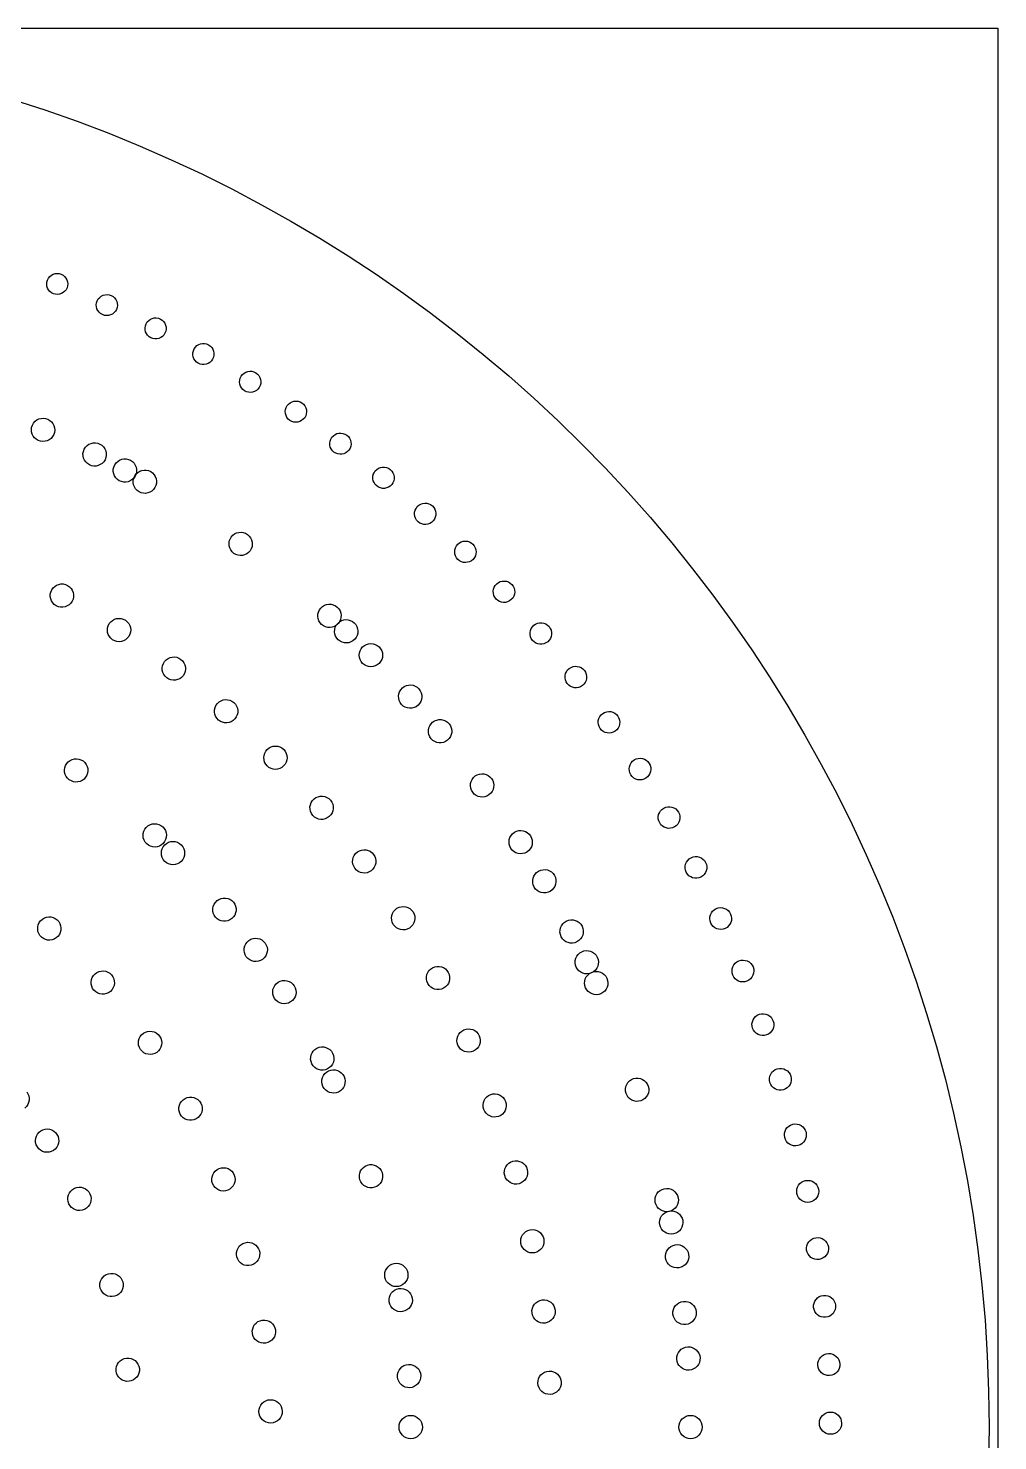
# Model space of a CAD drawing. Header units: millimetres. Extents: x 0 to 600, y 0 to 600.
# Drawn here: x 391.9 to 599.7, y 296.9 to 599.7 of the extents above; entities that cross this region are included whole.
import ezdxf

# ---------------------------------------------------------------- set-up
doc = ezdxf.new("R2010")
doc.units = ezdxf.units.MM
doc.layers.get('0').update_dxf_attribs({"linetype": 'CONTINUOUS'})

msp = doc.modelspace()

# ---------------------------------------------------------------- linework, layer by layer
at = {"color": 254}
for p, q in [((0, 599.719), (599.719, 599.719)), ((599.719, 599.719), (599.719, 0))]:
    msp.add_line(p, q, dxfattribs=at)
at = {"color": 5}
for p, q in [((395.993, 545.747), (395.993, 545.747)), ((406.654, 541.309), (406.654, 541.309)), ((417.146, 536.388), (417.146, 536.388)), ((427.443, 530.998), (427.443, 530.998)), ((437.529, 525.138), (437.529, 525.138)), ((447.375, 518.816), (447.375, 518.816)), ((392.755, 514.646), (392.755, 514.646)), ((456.96, 512.043), (456.96, 512.043)), ((403.867, 509.492), (403.867, 509.492)), ((410.4, 506.12), (410.4, 506.12)), ((414.697, 503.76), (414.697, 503.76)), ((466.266, 504.825), (466.266, 504.825)), ((475.273, 497.173), (475.273, 497.173)), ((435.381, 490.64), (435.381, 490.64)), ((435.381, 490.64), (435.381, 490.64)), ((435.381, 490.64), (435.381, 490.64)), ((483.955, 489.098), (483.955, 489.098)), ((396.893, 479.323), (396.893, 479.323)), ((492.291, 480.617), (492.291, 480.617)), ((454.579, 475.432), (454.579, 475.432)), ((409.233, 472.084), (409.233, 472.084)), ((458.223, 472.151), (458.223, 472.151)), ((500.264, 471.734), (500.264, 471.734)), ((463.557, 467.092), (463.557, 467.092)), ((421.09, 463.952), (421.09, 463.952)), ((507.848, 462.47), (507.848, 462.47)), ((472.084, 458.297), (472.084, 458.297)), ((432.403, 454.956), (432.403, 454.956)), ((515.031, 452.84), (515.031, 452.84)), ((478.568, 450.945), (478.568, 450.945)), ((443.107, 445.128), (443.107, 445.128)), ((400.114, 442.101), (400.114, 442.101)), ((400.114, 442.101), (400.114, 442.101)), ((521.79, 442.86), (521.79, 442.86)), ((487.701, 439.427), (487.701, 439.427)), ((487.701, 439.427), (487.701, 439.427)), ((453.132, 434.509), (453.132, 434.509)), ((528.108, 432.544), (528.108, 432.544)), ((417.149, 428.413), (417.149, 428.413)), ((496.094, 427.355), (496.094, 427.355)), ((421.128, 424.667), (421.128, 424.667)), ((462.421, 423.136), (462.421, 423.136)), ((533.964, 421.915), (533.964, 421.915)), ((501.262, 419.026), (501.262, 419.026)), ((432.336, 412.701), (432.336, 412.701)), ((470.909, 411.06), (470.909, 411.06)), ((539.341, 410.993), (539.341, 410.993)), ((394.525, 408.4), (394.525, 408.4)), ((507.22, 408.323), (507.22, 408.323)), ((439.159, 404.16), (439.159, 404.16)), ((510.526, 401.754), (510.526, 401.754)), ((544.227, 399.792), (544.227, 399.792)), ((406.181, 397.013), (406.181, 397.013)), ((478.54, 398.332), (478.54, 398.332)), ((512.614, 397.323), (512.614, 397.323)), ((445.435, 395.206), (445.435, 395.206)), ((548.605, 388.341), (548.605, 388.341)), ((485.256, 385.011), (485.256, 385.011)), ((416.553, 384.27), (416.553, 384.27)), ((453.76, 381.085), (453.76, 381.085)), ((456.237, 376.209), (456.237, 376.209)), ((552.457, 376.657), (552.457, 376.657)), ((521.635, 374.548), (521.635, 374.548)), ((521.635, 374.548), (521.635, 374.548)), ((521.635, 374.548), (521.635, 374.548)), ((425.475, 370.311), (425.475, 370.311)), ((491.01, 371.161), (491.01, 371.161)), ((394.571, 363.361), (394.571, 363.361)), ((555.77, 364.765), (555.77, 364.765)), ((432.791, 355.286), (432.791, 355.286)), ((464.573, 356.009), (464.573, 356.009)), ((464.573, 356.009), (464.573, 356.009)), ((495.755, 356.845), (495.755, 356.845)), ((558.532, 352.694), (558.532, 352.694)), ((401.757, 351.039), (401.757, 351.039)), ((528.228, 350.957), (528.228, 350.957)), ((529.248, 346.163), (529.248, 346.163)), ((438.355, 339.379), (438.355, 339.379)), ((499.449, 342.138), (499.449, 342.138)), ((560.733, 340.458), (560.733, 340.458)), ((530.588, 338.935), (530.588, 338.935)), ((470.309, 334.92), (470.309, 334.92)), ((409.053, 332.719), (409.053, 332.719)), ((471.329, 329.551), (471.329, 329.551)), ((502.049, 327.117), (502.049, 327.117)), ((562.36, 328.09), (562.36, 328.09)), ((532.317, 326.806), (532.317, 326.806)), ((442.048, 322.785), (442.048, 322.785)), ((533.241, 317.048), (533.241, 317.048)), ((563.4, 315.62), (563.4, 315.62)), ((412.926, 314.632), (412.926, 314.632)), ((473.361, 313.28), (473.361, 313.28)), ((503.523, 311.86), (503.523, 311.86)), ((443.763, 305.725), (443.763, 305.725)), ((563.852, 303.068), (563.852, 303.068)), ((473.862, 302.362), (473.862, 302.362)), ((533.862, 302.362), (533.862, 302.362)), ((533.862, 302.362), (533.862, 302.362)), ((597.863, 299.863), (597.863, 299.863))]:
    msp.add_line(p, q, dxfattribs=at)
for points in [[(299.863, 597.863), (464.443, 597.863), (597.863, 464.443), (597.863, 299.863)], [(397.245, 542.819), (396.088, 543.281), (395.527, 544.594), (395.993, 545.747)], [(395.993, 545.747), (396.455, 546.901), (397.764, 547.462), (398.921, 547)], [(398.921, 547), (400.075, 546.537), (400.636, 545.225), (400.173, 544.072)], [(400.173, 544.072), (399.711, 542.918), (398.399, 542.357), (397.245, 542.819)], [(406.654, 541.309), (407.169, 542.445), (408.506, 542.946), (409.642, 542.435)], [(409.642, 542.435), (410.778, 541.92), (411.282, 540.583), (410.767, 539.447)], [(407.779, 538.321), (406.643, 538.833), (406.139, 540.173), (406.654, 541.309)], [(410.767, 539.447), (410.252, 538.311), (408.915, 537.806), (407.779, 538.321)], [(418.14, 533.347), (417.026, 533.912), (416.581, 535.273), (417.146, 536.388)], [(417.146, 536.388), (417.71, 537.503), (419.072, 537.951), (420.187, 537.386)], [(420.187, 537.386), (421.301, 536.822), (421.746, 535.46), (421.181, 534.345)], [(421.181, 534.345), (420.617, 533.231), (419.255, 532.783), (418.14, 533.347)], [(428.307, 527.907), (427.217, 528.521), (426.829, 529.904), (427.443, 530.998)], [(427.443, 530.998), (428.057, 532.088), (429.44, 532.476), (430.534, 531.858)], [(430.534, 531.858), (431.624, 531.245), (432.012, 529.862), (431.394, 528.772)], [(431.394, 528.772), (430.78, 527.681), (429.398, 527.293), (428.307, 527.907)], [(438.256, 522.005), (437.19, 522.668), (436.862, 524.073), (437.529, 525.138)], [(437.529, 525.138), (438.192, 526.203), (439.593, 526.528), (440.658, 525.865)], [(440.658, 525.865), (441.724, 525.201), (442.048, 523.797), (441.385, 522.732)], [(441.385, 522.732), (440.722, 521.667), (439.321, 521.342), (438.256, 522.005)], [(447.964, 515.648), (446.927, 516.361), (446.663, 517.779), (447.375, 518.816)], [(447.375, 518.816), (448.084, 519.853), (449.502, 520.118), (450.54, 519.405)], [(450.54, 519.405), (451.577, 518.693), (451.841, 517.275), (451.129, 516.237)], [(392.755, 514.646), (393.315, 515.909), (394.794, 516.477), (396.053, 515.916)], [(396.053, 515.916), (397.316, 515.352), (397.884, 513.874), (397.323, 512.614)], [(451.129, 516.237), (450.416, 515.2), (449.001, 514.939), (447.964, 515.648)], [(394.021, 511.348), (392.758, 511.909), (392.194, 513.387), (392.755, 514.646)], [(397.323, 512.614), (396.759, 511.351), (395.28, 510.787), (394.021, 511.348)], [(457.408, 508.847), (456.403, 509.605), (456.202, 511.034), (456.96, 512.043)], [(456.96, 512.043), (457.719, 513.048), (459.151, 513.249), (460.156, 512.491)], [(460.156, 512.491), (461.165, 511.732), (461.366, 510.3), (460.608, 509.295)], [(404.961, 506.13), (403.729, 506.755), (403.239, 508.261), (403.867, 509.492)], [(403.867, 509.492), (404.495, 510.723), (406.001, 511.21), (407.229, 510.586)], [(407.229, 510.586), (408.46, 509.958), (408.951, 508.452), (408.323, 507.22)], [(460.608, 509.295), (459.846, 508.289), (458.417, 508.088), (457.408, 508.847)], [(408.323, 507.22), (407.695, 505.993), (406.192, 505.502), (404.961, 506.13)], [(411.388, 502.726), (410.178, 503.393), (409.737, 504.91), (410.4, 506.12)], [(410.4, 506.12), (411.067, 507.33), (412.588, 507.774), (413.794, 507.107)], [(413.794, 507.107), (415.004, 506.441), (415.449, 504.924), (414.782, 503.714)], [(466.266, 504.825), (467.074, 505.799), (468.514, 505.936), (469.487, 505.132)], [(414.782, 503.714), (414.119, 502.504), (412.598, 502.059), (411.388, 502.726)], [(415.611, 500.345), (414.415, 501.036), (414.006, 502.564), (414.697, 503.76)], [(414.697, 503.76), (415.385, 504.956), (416.916, 505.365), (418.112, 504.677)], [(418.112, 504.677), (419.308, 503.985), (419.717, 502.458), (419.026, 501.262)], [(466.573, 501.604), (465.6, 502.408), (465.462, 503.851), (466.266, 504.825)], [(469.487, 505.132), (470.461, 504.328), (470.598, 502.885), (469.794, 501.911)], [(419.026, 501.262), (418.334, 500.066), (416.807, 499.657), (415.611, 500.345)], [(469.794, 501.911), (468.99, 500.937), (467.547, 500.8), (466.573, 501.604)], [(475.435, 493.935), (474.497, 494.785), (474.423, 496.235), (475.273, 497.173)], [(475.273, 497.173), (476.123, 498.112), (477.569, 498.186), (478.511, 497.336)], [(478.511, 497.336), (479.45, 496.485), (479.52, 495.035), (478.67, 494.097)], [(478.67, 494.097), (477.823, 493.159), (476.373, 493.088), (475.435, 493.935)], [(435.935, 487.147), (434.816, 487.959), (434.569, 489.525), (435.381, 490.64)], [(435.935, 487.147), (434.816, 487.959), (434.569, 489.525), (435.381, 490.64)], [(435.935, 487.147), (434.816, 487.959), (434.569, 489.525), (435.381, 490.64)], [(435.381, 490.64), (436.192, 491.758), (437.755, 492.005), (438.873, 491.194)], [(435.381, 490.64), (436.192, 491.758), (437.755, 492.005), (438.873, 491.194)], [(435.381, 490.64), (436.192, 491.758), (437.755, 492.005), (438.873, 491.194)], [(438.873, 491.194), (439.988, 490.382), (440.238, 488.819), (439.427, 487.701)], [(438.873, 491.194), (439.988, 490.382), (440.238, 488.819), (439.427, 487.701)], [(438.873, 491.194), (439.988, 490.382), (440.238, 488.819), (439.427, 487.701)], [(439.427, 487.701), (438.612, 486.583), (437.049, 486.336), (435.935, 487.147)], [(439.427, 487.701), (438.612, 486.583), (437.049, 486.336), (435.935, 487.147)], [(439.427, 487.701), (438.612, 486.583), (437.049, 486.336), (435.935, 487.147)], [(483.969, 485.853), (483.069, 486.745), (483.062, 488.199), (483.955, 489.098)], [(483.955, 489.098), (484.847, 490.001), (486.301, 490.008), (487.2, 489.116)], [(487.2, 489.116), (488.103, 488.223), (488.11, 486.77), (487.218, 485.867)], [(487.218, 485.867), (486.325, 484.967), (484.872, 484.96), (483.969, 485.853)], [(492.291, 480.617), (493.226, 481.478), (494.679, 481.418), (495.543, 480.487)], [(397.863, 475.922), (396.656, 476.596), (396.222, 478.116), (396.893, 479.323)], [(396.893, 479.323), (397.566, 480.529), (399.087, 480.963), (400.293, 480.293)], [(400.293, 480.293), (401.5, 479.619), (401.934, 478.099), (401.264, 476.892)], [(492.16, 477.365), (491.3, 478.296), (491.356, 479.753), (492.291, 480.617)], [(495.543, 480.487), (496.404, 479.552), (496.348, 478.095), (495.413, 477.234)], [(401.264, 476.892), (400.59, 475.686), (399.069, 475.252), (397.863, 475.922)], [(454.766, 471.9), (453.739, 472.825), (453.655, 474.405), (454.579, 475.432)], [(454.579, 475.432), (455.503, 476.455), (457.084, 476.539), (458.11, 475.615)], [(458.11, 475.615), (459.137, 474.691), (459.218, 473.11), (458.297, 472.084)], [(495.413, 477.234), (494.478, 476.37), (493.021, 476.43), (492.16, 477.365)], [(409.233, 472.084), (409.984, 473.241), (411.536, 473.565), (412.69, 472.81)], [(412.69, 472.81), (413.847, 472.055), (414.175, 470.507), (413.42, 469.35)], [(458.223, 472.151), (459.168, 473.156), (460.749, 473.209), (461.758, 472.264)], [(500.264, 471.734), (501.237, 472.556), (502.691, 472.433), (503.513, 471.456)], [(409.96, 468.623), (408.802, 469.378), (408.478, 470.927), (409.233, 472.084)], [(413.42, 469.35), (412.665, 468.196), (411.117, 467.868), (409.96, 468.623)], [(458.297, 472.084), (457.373, 471.057), (455.792, 470.976), (454.766, 471.9)], [(458.332, 468.616), (457.327, 469.561), (457.278, 471.145), (458.223, 472.151)], [(461.758, 472.264), (462.763, 471.318), (462.813, 469.734), (461.867, 468.729)], [(499.985, 468.485), (499.163, 469.459), (499.29, 470.916), (500.264, 471.734)], [(503.513, 471.456), (504.331, 470.482), (504.208, 469.029), (503.234, 468.207)], [(461.867, 468.729), (460.922, 467.723), (459.341, 467.67), (458.332, 468.616)], [(463.557, 463.557), (462.58, 464.534), (462.58, 466.115), (463.557, 467.092)], [(463.557, 467.092), (464.534, 468.069), (466.115, 468.069), (467.092, 467.092)], [(467.092, 467.092), (468.069, 466.115), (468.069, 464.534), (467.092, 463.557)], [(503.234, 468.207), (502.26, 467.388), (500.807, 467.512), (499.985, 468.485)], [(421.573, 460.449), (420.472, 461.282), (420.257, 462.852), (421.09, 463.952)], [(421.09, 463.952), (421.926, 465.053), (423.492, 465.268), (424.593, 464.435)], [(424.593, 464.435), (425.693, 463.599), (425.909, 462.033), (425.076, 460.932)], [(467.092, 463.557), (466.115, 462.58), (464.534, 462.58), (463.557, 463.557)], [(425.076, 460.932), (424.24, 459.832), (422.674, 459.617), (421.573, 460.449)], [(507.425, 459.232), (506.645, 460.244), (506.836, 461.694), (507.848, 462.47)], [(507.848, 462.47), (508.861, 463.25), (510.311, 463.06), (511.09, 462.047)], [(511.09, 462.047), (511.866, 461.035), (511.676, 459.585), (510.663, 458.805)], [(471.9, 454.766), (470.976, 455.792), (471.057, 457.373), (472.084, 458.297)], [(472.084, 458.297), (473.11, 459.218), (474.691, 459.137), (475.615, 458.11)], [(475.615, 458.11), (476.539, 457.084), (476.455, 455.503), (475.432, 454.579)], [(510.663, 458.805), (509.651, 458.029), (508.201, 458.22), (507.425, 459.232)], [(432.636, 451.429), (431.599, 452.339), (431.493, 453.919), (432.403, 454.956)], [(432.403, 454.956), (433.313, 455.993), (434.894, 456.099), (435.931, 455.189)], [(435.931, 455.189), (436.972, 454.279), (437.074, 452.699), (436.164, 451.661)], [(475.432, 454.579), (474.405, 453.655), (472.825, 453.739), (471.9, 454.766)], [(436.164, 451.661), (435.257, 450.624), (433.677, 450.518), (432.636, 451.429)], [(478.568, 450.945), (479.633, 451.824), (481.207, 451.675), (482.088, 450.61)], [(514.459, 449.619), (513.726, 450.667), (513.983, 452.109), (515.031, 452.84)], [(515.031, 452.84), (516.082, 453.573), (517.525, 453.316), (518.255, 452.268)], [(518.255, 452.268), (518.989, 451.22), (518.732, 449.774), (517.68, 449.044)], [(478.236, 447.425), (477.354, 448.49), (477.502, 450.063), (478.568, 450.945)], [(482.088, 450.61), (482.967, 449.548), (482.819, 447.971), (481.753, 447.093)], [(517.68, 449.044), (516.632, 448.314), (515.19, 448.568), (514.459, 449.619)], [(443.089, 441.593), (442.115, 442.577), (442.126, 444.158), (443.107, 445.128)], [(443.107, 445.128), (444.087, 446.102), (445.671, 446.091), (446.641, 445.11)], [(446.641, 445.11), (447.615, 444.13), (447.604, 442.546), (446.624, 441.575)], [(481.753, 447.093), (480.691, 446.211), (479.115, 446.359), (478.236, 447.425)], [(400.667, 438.609), (399.549, 439.42), (399.302, 440.983), (400.114, 442.101)], [(400.667, 438.609), (399.549, 439.42), (399.302, 440.983), (400.114, 442.101)], [(400.114, 442.101), (400.925, 443.216), (402.488, 443.463), (403.606, 442.651)], [(400.114, 442.101), (400.925, 443.216), (402.488, 443.463), (403.606, 442.651)], [(403.606, 442.651), (404.721, 441.84), (404.971, 440.277), (404.16, 439.159)], [(403.606, 442.651), (404.721, 441.84), (404.971, 440.277), (404.16, 439.159)], [(521.07, 439.66), (520.382, 440.743), (520.707, 442.175), (521.79, 442.86)], [(521.79, 442.86), (522.873, 443.544), (524.305, 443.223), (524.99, 442.14)], [(524.99, 442.14), (525.674, 441.057), (525.353, 439.621), (524.27, 438.937)], [(404.16, 439.159), (403.348, 438.044), (401.782, 437.797), (400.667, 438.609)], [(404.16, 439.159), (403.348, 438.044), (401.782, 437.797), (400.667, 438.609)], [(446.624, 441.575), (445.643, 440.605), (444.059, 440.612), (443.089, 441.593)], [(487.147, 435.935), (486.336, 437.049), (486.586, 438.612), (487.701, 439.427)], [(487.147, 435.935), (486.336, 437.049), (486.586, 438.612), (487.701, 439.427)], [(487.701, 439.427), (488.819, 440.238), (490.382, 439.988), (491.194, 438.873)], [(487.701, 439.427), (488.819, 440.238), (490.382, 439.988), (491.194, 438.873)], [(524.27, 438.937), (523.187, 438.252), (521.755, 438.577), (521.07, 439.66)], [(491.194, 438.873), (492.005, 437.755), (491.758, 436.192), (490.64, 435.381)], [(491.194, 438.873), (492.005, 437.755), (491.758, 436.192), (490.64, 435.381)], [(452.861, 430.985), (451.961, 432.033), (452.085, 433.61), (453.132, 434.509)], [(453.132, 434.509), (454.18, 435.409), (455.761, 435.285), (456.657, 434.238)], [(456.657, 434.238), (457.556, 433.19), (457.436, 431.609), (456.385, 430.713)], [(490.64, 435.381), (489.525, 434.569), (487.959, 434.816), (487.147, 435.935)], [(490.64, 435.381), (489.525, 434.569), (487.959, 434.816), (487.147, 435.935)], [(528.108, 432.544), (529.223, 433.183), (530.641, 432.791), (531.276, 431.677)], [(456.385, 430.713), (455.337, 429.814), (453.76, 429.934), (452.861, 430.985)], [(527.237, 429.376), (526.602, 430.491), (526.99, 431.909), (528.108, 432.544)], [(531.276, 431.677), (531.911, 430.562), (531.523, 429.14), (530.408, 428.505)], [(417.262, 424.879), (416.253, 425.824), (416.204, 427.408), (417.149, 428.413)], [(417.149, 428.413), (418.095, 429.419), (419.679, 429.468), (420.684, 428.523)], [(420.684, 428.523), (421.689, 427.577), (421.739, 425.997), (420.793, 424.991)], [(495.325, 423.905), (494.584, 425.069), (494.93, 426.614), (496.094, 427.355)], [(496.094, 427.355), (497.261, 428.096), (498.807, 427.75), (499.544, 426.582)], [(530.408, 428.505), (529.294, 427.87), (527.872, 428.258), (527.237, 429.376)], [(420.793, 424.991), (419.848, 423.982), (418.267, 423.933), (417.262, 424.879)], [(421.128, 421.128), (420.155, 422.106), (420.155, 423.69), (421.128, 424.667)], [(421.128, 424.667), (422.106, 425.641), (423.69, 425.641), (424.667, 424.667)], [(424.667, 424.667), (425.641, 423.69), (425.641, 422.106), (424.667, 421.128)], [(462.421, 423.136), (463.529, 423.958), (465.095, 423.721), (465.917, 422.614)], [(499.544, 426.582), (500.285, 425.418), (499.939, 423.873), (498.775, 423.132)], [(424.667, 421.128), (423.69, 420.155), (422.106, 420.155), (421.128, 421.128)], [(461.895, 419.64), (461.073, 420.751), (461.31, 422.317), (462.421, 423.136)], [(465.917, 422.614), (466.736, 421.502), (466.503, 419.936), (465.391, 419.118)], [(498.775, 423.132), (497.607, 422.395), (496.062, 422.741), (495.325, 423.905)], [(532.948, 418.782), (532.363, 419.929), (532.818, 421.333), (533.964, 421.915)], [(533.964, 421.915), (535.111, 422.501), (536.511, 422.046), (537.097, 420.899)], [(537.097, 420.899), (537.683, 419.756), (537.228, 418.352), (536.081, 417.766)], [(465.391, 419.118), (464.28, 418.296), (462.717, 418.529), (461.895, 419.64)], [(500.345, 415.611), (499.657, 416.807), (500.066, 418.334), (501.262, 419.026)], [(501.262, 419.026), (502.458, 419.717), (503.985, 419.308), (504.677, 418.112)], [(504.677, 418.112), (505.365, 416.916), (504.956, 415.385), (503.76, 414.697)], [(536.081, 417.766), (534.935, 417.181), (533.531, 417.636), (532.948, 418.782)], [(503.76, 414.697), (502.564, 414.006), (501.036, 414.415), (500.345, 415.611)], [(432.005, 409.18), (431.123, 410.242), (431.274, 411.819), (432.336, 412.701)], [(432.336, 412.701), (433.402, 413.579), (434.975, 413.431), (435.857, 412.365)], [(435.857, 412.365), (436.735, 411.304), (436.587, 409.727), (435.525, 408.848)], [(394.525, 408.4), (395.45, 409.427), (397.03, 409.504), (398.057, 408.58)], [(435.525, 408.848), (434.46, 407.966), (432.883, 408.114), (432.005, 409.18)], [(470.133, 407.61), (469.396, 408.778), (469.741, 410.323), (470.909, 411.06)], [(470.909, 411.06), (472.073, 411.798), (473.618, 411.452), (474.356, 410.284)], [(474.356, 410.284), (475.096, 409.116), (474.747, 407.575), (473.583, 406.834)], [(507.22, 408.323), (508.452, 408.951), (509.958, 408.46), (510.586, 407.229)], [(538.18, 407.903), (537.647, 409.078), (538.17, 410.46), (539.341, 410.993)], [(539.341, 410.993), (540.516, 411.526), (541.898, 411.004), (542.431, 409.829)], [(542.431, 409.829), (542.964, 408.658), (542.445, 407.275), (541.27, 406.742)], [(394.705, 404.869), (393.679, 405.797), (393.601, 407.377), (394.525, 408.4)], [(398.057, 408.58), (399.08, 407.656), (399.161, 406.075), (398.237, 405.049)], [(473.583, 406.834), (472.415, 406.097), (470.87, 406.446), (470.133, 407.61)], [(506.13, 404.961), (505.502, 406.192), (505.993, 407.695), (507.22, 408.323)], [(510.586, 407.229), (511.21, 405.998), (510.723, 404.495), (509.492, 403.867)], [(541.27, 406.742), (540.096, 406.209), (538.713, 406.728), (538.18, 407.903)], [(398.237, 405.049), (397.309, 404.026), (395.728, 403.945), (394.705, 404.869)], [(438.609, 400.667), (437.797, 401.782), (438.044, 403.345), (439.159, 404.16)], [(439.159, 404.16), (440.277, 404.971), (441.84, 404.721), (442.651, 403.606)], [(442.651, 403.606), (443.463, 402.488), (443.216, 400.925), (442.101, 400.114)], [(509.492, 403.867), (508.261, 403.239), (506.755, 403.729), (506.13, 404.961)], [(442.101, 400.114), (440.983, 399.302), (439.42, 399.549), (438.609, 400.667)], [(509.33, 398.431), (508.741, 399.68), (509.277, 401.168), (510.526, 401.754)], [(510.526, 401.754), (511.775, 402.343), (513.263, 401.807), (513.853, 400.558)], [(513.853, 400.558), (514.442, 399.309), (513.905, 397.82), (512.657, 397.231)], [(542.921, 396.755), (542.442, 397.955), (543.027, 399.316), (544.227, 399.792)], [(544.227, 399.792), (545.426, 400.272), (546.788, 399.687), (547.264, 398.487)], [(405.959, 393.485), (405.045, 394.518), (405.144, 396.099), (406.181, 397.013)], [(406.181, 397.013), (407.215, 397.926), (408.795, 397.827), (409.709, 396.794)], [(409.709, 396.794), (410.623, 395.757), (410.524, 394.176), (409.487, 393.263)], [(477.513, 394.949), (476.864, 396.166), (477.322, 397.683), (478.54, 398.332)], [(478.54, 398.332), (479.757, 398.985), (481.27, 398.526), (481.923, 397.309)], [(481.923, 397.309), (482.575, 396.092), (482.117, 394.575), (480.896, 393.926)], [(512.657, 397.231), (511.404, 396.642), (509.916, 397.178), (509.33, 398.431)], [(511.348, 394.021), (510.787, 395.28), (511.351, 396.759), (512.614, 397.323)], [(512.614, 397.323), (513.874, 397.884), (515.352, 397.316), (515.916, 396.053)], [(545.959, 395.45), (544.759, 394.97), (543.401, 395.556), (542.921, 396.755)], [(547.264, 398.487), (547.744, 397.288), (547.158, 395.926), (545.959, 395.45)], [(444.662, 391.756), (443.925, 392.92), (444.267, 394.466), (445.435, 395.206)], [(445.435, 395.206), (446.599, 395.947), (448.144, 395.601), (448.885, 394.434)], [(448.885, 394.434), (449.626, 393.27), (449.28, 391.724), (448.112, 390.984)], [(480.896, 393.926), (479.679, 393.273), (478.166, 393.732), (477.513, 394.949)], [(514.646, 392.755), (513.387, 392.194), (511.909, 392.758), (511.348, 394.021)], [(515.916, 396.053), (516.477, 394.794), (515.909, 393.315), (514.646, 392.755)], [(409.487, 393.263), (408.453, 392.349), (406.873, 392.448), (405.959, 393.485)], [(448.112, 390.984), (446.948, 390.243), (445.403, 390.589), (444.662, 391.756)], [(547.155, 385.36), (546.731, 386.584), (547.381, 387.918), (548.605, 388.341)], [(548.605, 388.341), (549.825, 388.765), (551.159, 388.116), (551.582, 386.891)], [(416.553, 384.27), (417.685, 385.06), (419.245, 384.782), (420.035, 383.649)], [(483.986, 381.713), (483.425, 382.976), (483.993, 384.45), (485.256, 385.011)], [(485.256, 385.011), (486.519, 385.572), (487.994, 385.004), (488.555, 383.745)], [(550.136, 383.914), (548.912, 383.491), (547.578, 384.14), (547.155, 385.36)], [(551.582, 386.891), (552.005, 385.671), (551.356, 384.334), (550.136, 383.914)], [(415.932, 380.792), (415.142, 381.924), (415.421, 383.48), (416.553, 384.27)], [(420.035, 383.649), (420.825, 382.517), (420.546, 380.961), (419.414, 380.171)], [(453.76, 381.085), (454.992, 381.709), (456.498, 381.222), (457.122, 379.991)], [(487.288, 380.443), (486.025, 379.882), (484.547, 380.45), (483.986, 381.713)], [(488.555, 383.745), (489.116, 382.482), (488.548, 381.004), (487.288, 380.443)], [(419.414, 380.171), (418.282, 379.381), (416.722, 379.659), (415.932, 380.792)], [(452.67, 377.719), (452.042, 378.95), (452.533, 380.457), (453.76, 381.085)], [(457.122, 379.991), (457.75, 378.76), (457.26, 377.254), (456.032, 376.629)], [(456.032, 376.629), (454.801, 376.001), (453.295, 376.491), (452.67, 377.719)], [(455.037, 372.883), (454.452, 374.131), (454.988, 375.62), (456.237, 376.209)], [(456.237, 376.209), (457.486, 376.795), (458.974, 376.259), (459.564, 375.01)], [(550.866, 373.743), (550.499, 374.985), (551.212, 376.29), (552.457, 376.657)], [(552.457, 376.657), (553.699, 377.024), (555.004, 376.312), (555.371, 375.07)], [(458.364, 371.683), (457.115, 371.098), (455.627, 371.634), (455.037, 372.883)], [(459.564, 375.01), (460.149, 373.761), (459.617, 372.272), (458.364, 371.683)], [(520.03, 371.397), (519.603, 372.713), (520.323, 374.121), (521.635, 374.548)], [(520.03, 371.397), (519.603, 372.713), (520.323, 374.121), (521.635, 374.548)], [(520.03, 371.397), (519.603, 372.713), (520.323, 374.121), (521.635, 374.548)], [(521.635, 374.548), (522.951, 374.975), (524.358, 374.258), (524.785, 372.943)], [(521.635, 374.548), (522.951, 374.975), (524.358, 374.258), (524.785, 372.943)], [(521.635, 374.548), (522.951, 374.975), (524.358, 374.258), (524.785, 372.943)], [(524.785, 372.943), (525.212, 371.63), (524.492, 370.219), (523.18, 369.792)], [(524.785, 372.943), (525.212, 371.63), (524.492, 370.219), (523.18, 369.792)], [(524.785, 372.943), (525.212, 371.63), (524.492, 370.219), (523.18, 369.792)], [(553.78, 372.152), (552.538, 371.789), (551.233, 372.498), (550.866, 373.743)], [(555.371, 375.07), (555.734, 373.825), (555.025, 372.519), (553.78, 372.152)], [(391.534, 371.75), (392.388, 370.664), (392.197, 369.094), (391.111, 368.24)], [(424.459, 366.924), (423.806, 368.141), (424.261, 369.655), (425.475, 370.311)], [(425.475, 370.311), (426.692, 370.963), (428.209, 370.508), (428.861, 369.295)], [(489.504, 367.965), (489.038, 369.263), (489.712, 370.695), (491.01, 371.161)], [(491.01, 371.161), (492.312, 371.627), (493.744, 370.953), (494.21, 369.655)], [(494.21, 369.655), (494.676, 368.353), (494.002, 366.921), (492.7, 366.455)], [(523.18, 369.792), (521.868, 369.365), (520.457, 370.085), (520.03, 371.397)], [(523.18, 369.792), (521.868, 369.365), (520.457, 370.085), (520.03, 371.397)], [(523.18, 369.792), (521.868, 369.365), (520.457, 370.085), (520.03, 371.397)], [(427.845, 365.908), (426.632, 365.252), (425.115, 365.707), (424.459, 366.924)], [(428.861, 369.295), (429.518, 368.078), (429.062, 366.561), (427.845, 365.908)], [(492.7, 366.455), (491.402, 365.989), (489.97, 366.663), (489.504, 367.965)], [(393.813, 359.907), (393.069, 361.072), (393.407, 362.617), (394.571, 363.361)], [(394.571, 363.361), (395.736, 364.105), (397.281, 363.763), (398.025, 362.599)], [(554.041, 361.925), (553.734, 363.185), (554.507, 364.458), (555.77, 364.765)], [(555.77, 364.765), (557.029, 365.076), (558.303, 364.303), (558.613, 363.04)], [(398.025, 362.599), (398.769, 361.438), (398.427, 359.89), (397.263, 359.149)], [(556.884, 360.197), (555.621, 359.89), (554.351, 360.662), (554.041, 361.925)], [(558.613, 363.04), (558.92, 361.777), (558.147, 360.504), (556.884, 360.197)], [(397.263, 359.149), (396.102, 358.405), (394.554, 358.743), (393.813, 359.907)], [(431.387, 352.04), (430.879, 353.325), (431.507, 354.778), (432.791, 355.286)], [(432.791, 355.286), (434.075, 355.794), (435.529, 355.166), (436.037, 353.886)], [(462.968, 352.859), (462.541, 354.171), (463.261, 355.582), (464.573, 356.009)], [(462.968, 352.859), (462.541, 354.171), (463.261, 355.582), (464.573, 356.009)], [(464.573, 356.009), (465.885, 356.436), (467.297, 355.716), (467.723, 354.404)], [(464.573, 356.009), (465.885, 356.436), (467.297, 355.716), (467.723, 354.404)], [(467.723, 354.404), (468.15, 353.088), (467.431, 351.681), (466.118, 351.254)], [(467.723, 354.404), (468.15, 353.088), (467.431, 351.681), (466.118, 351.254)], [(494.016, 353.769), (493.645, 355.099), (494.425, 356.478), (495.755, 356.845)], [(495.755, 356.845), (497.085, 357.216), (498.464, 356.436), (498.835, 355.106)], [(498.835, 355.106), (499.202, 353.776), (498.426, 352.397), (497.096, 352.03)], [(401.757, 351.039), (403.006, 351.631), (404.499, 351.098), (405.091, 349.854)], [(434.636, 350.64), (433.352, 350.128), (431.899, 350.756), (431.387, 352.04)], [(436.037, 353.886), (436.545, 352.601), (435.917, 351.148), (434.636, 350.64)], [(466.118, 351.254), (464.806, 350.827), (463.395, 351.543), (462.968, 352.859)], [(466.118, 351.254), (464.806, 350.827), (463.395, 351.543), (462.968, 352.859)], [(497.096, 352.03), (495.762, 351.659), (494.386, 352.439), (494.016, 353.769)], [(528.228, 350.957), (529.579, 351.242), (530.906, 350.383), (531.192, 349.031)], [(556.669, 349.928), (556.422, 351.204), (557.255, 352.443), (558.532, 352.694)], [(558.532, 352.694), (559.809, 352.94), (561.047, 352.108), (561.294, 350.83)], [(400.572, 347.708), (399.979, 348.954), (400.512, 350.446), (401.757, 351.039)], [(405.091, 349.854), (405.684, 348.605), (405.151, 347.115), (403.906, 346.523)], [(526.302, 347.994), (526.016, 349.342), (526.877, 350.672), (528.228, 350.957)], [(531.192, 349.031), (531.481, 347.681), (530.617, 346.353), (529.269, 346.068)], [(559.435, 348.067), (558.158, 347.818), (556.92, 348.651), (556.669, 349.928)], [(561.294, 350.83), (561.545, 349.553), (560.712, 348.316), (559.435, 348.067)], [(403.906, 346.523), (402.657, 345.93), (401.165, 346.46), (400.572, 347.708)], [(529.269, 346.068), (527.918, 345.779), (526.588, 346.643), (526.302, 347.994)], [(527.262, 343.239), (527.001, 344.597), (527.893, 345.906), (529.248, 346.163)], [(529.248, 346.163), (530.602, 346.424), (531.915, 345.532), (532.172, 344.177)], [(499.449, 342.138), (500.803, 342.409), (502.119, 341.532), (502.387, 340.177)], [(530.186, 341.252), (528.828, 340.996), (527.519, 341.884), (527.262, 343.239)], [(532.172, 344.177), (532.43, 342.819), (531.541, 341.51), (530.186, 341.252)], [(436.584, 336.317), (436.227, 337.654), (437.021, 339.024), (438.355, 339.379)], [(438.355, 339.379), (439.688, 339.736), (441.06, 338.942), (441.417, 337.608)], [(497.484, 339.2), (497.216, 340.555), (498.094, 341.869), (499.449, 342.138)], [(500.422, 337.235), (499.071, 336.966), (497.752, 337.845), (497.484, 339.2)], [(502.387, 340.177), (502.655, 338.822), (501.777, 337.506), (500.422, 337.235)], [(530.588, 338.935), (531.954, 339.153), (533.234, 338.221), (533.449, 336.857)], [(558.736, 337.78), (558.55, 339.069), (559.442, 340.268), (560.733, 340.458)], [(560.733, 340.458), (562.021, 340.645), (563.22, 339.753), (563.411, 338.466)], [(439.642, 334.546), (438.309, 334.19), (436.94, 334.983), (436.584, 336.317)], [(441.417, 337.608), (441.77, 336.272), (440.979, 334.902), (439.642, 334.546)], [(528.511, 336.077), (528.295, 337.439), (529.227, 338.719), (530.588, 338.935)], [(533.449, 336.857), (533.665, 335.496), (532.733, 334.214), (531.372, 333.997)], [(561.418, 335.788), (560.126, 335.598), (558.927, 336.489), (558.736, 337.78)], [(563.411, 338.466), (563.598, 337.174), (562.705, 335.975), (561.418, 335.788)], [(409.053, 332.719), (410.383, 333.086), (411.759, 332.306), (412.129, 330.976)], [(468.323, 331.996), (468.066, 333.354), (468.955, 334.662), (470.309, 334.92)], [(470.309, 334.92), (471.667, 335.182), (472.976, 334.289), (473.234, 332.934)], [(531.372, 333.997), (530.006, 333.78), (528.726, 334.712), (528.511, 336.077)], [(407.31, 329.643), (406.943, 330.973), (407.723, 332.348), (409.053, 332.719)], [(412.129, 330.976), (412.5, 329.646), (411.716, 328.267), (410.386, 327.9)], [(471.248, 330.01), (469.893, 329.752), (468.581, 330.641), (468.323, 331.996)], [(473.234, 332.934), (473.495, 331.579), (472.602, 330.267), (471.248, 330.01)], [(410.386, 327.9), (409.056, 327.529), (407.681, 328.309), (407.31, 329.643)], [(469.251, 326.69), (469.032, 328.052), (469.964, 329.332), (471.329, 329.551)], [(471.329, 329.551), (472.69, 329.766), (473.971, 328.834), (474.19, 327.473)], [(474.19, 327.473), (474.405, 326.107), (473.474, 324.827), (472.108, 324.612)], [(499.868, 324.334), (499.703, 325.702), (500.676, 326.951), (502.049, 327.117)], [(502.049, 327.117), (503.417, 327.285), (504.666, 326.309), (504.832, 324.94)], [(560.236, 325.508), (560.109, 326.806), (561.058, 327.963), (562.36, 328.09)], [(562.36, 328.09), (563.658, 328.221), (564.815, 327.269), (564.942, 325.971)], [(472.108, 324.612), (470.747, 324.397), (469.466, 325.325), (469.251, 326.69)], [(502.655, 322.153), (501.283, 321.987), (500.038, 322.961), (499.868, 324.334)], [(504.832, 324.94), (505.001, 323.567), (504.024, 322.323), (502.655, 322.153)], [(530.094, 324.058), (529.95, 325.433), (530.945, 326.661), (532.317, 326.806)], [(532.839, 321.835), (531.467, 321.691), (530.236, 322.685), (530.094, 324.058)], [(532.317, 326.806), (533.693, 326.951), (534.92, 325.956), (535.065, 324.583)], [(535.065, 324.583), (535.21, 323.208), (534.215, 321.98), (532.839, 321.835)], [(562.822, 323.384), (561.523, 323.257), (560.363, 324.207), (560.236, 325.508)], [(564.942, 325.971), (565.072, 324.671), (564.12, 323.511), (562.822, 323.384)], [(439.928, 319.956), (439.73, 321.324), (440.679, 322.591), (442.048, 322.785)], [(442.048, 322.785), (443.413, 322.982), (444.68, 322.034), (444.877, 320.668)], [(442.757, 317.835), (441.389, 317.64), (440.122, 318.59), (439.928, 319.956)], [(444.877, 320.668), (445.071, 319.3), (444.123, 318.033), (442.757, 317.835)], [(530.906, 314.395), (530.818, 315.775), (531.865, 316.964), (533.241, 317.048)], [(533.241, 317.048), (534.621, 317.136), (535.809, 316.089), (535.894, 314.71)], [(561.157, 313.133), (561.09, 314.438), (562.095, 315.553), (563.4, 315.62)], [(563.4, 315.62), (564.709, 315.686), (565.82, 314.682), (565.887, 313.373)], [(410.711, 311.876), (410.563, 313.249), (411.554, 314.483), (412.926, 314.632)], [(412.926, 314.632), (414.299, 314.78), (415.533, 313.789), (415.682, 312.416)], [(415.682, 312.416), (415.83, 311.044), (414.838, 309.809), (413.466, 309.662)], [(471.022, 310.628), (470.937, 312.007), (471.981, 313.196), (473.361, 313.28)], [(473.361, 313.28), (474.74, 313.369), (475.925, 312.321), (476.014, 310.942)], [(503.523, 311.86), (504.903, 311.923), (506.074, 310.858), (506.137, 309.479)], [(533.555, 312.059), (532.179, 311.971), (530.991, 313.02), (530.906, 314.395)], [(535.894, 314.71), (535.982, 313.334), (534.935, 312.145), (533.555, 312.059)], [(563.64, 310.885), (562.335, 310.822), (561.22, 311.828), (561.157, 313.133)], [(565.887, 313.373), (565.954, 312.068), (564.949, 310.953), (563.64, 310.885)], [(413.466, 309.662), (412.094, 309.513), (410.859, 310.505), (410.711, 311.876)], [(473.675, 308.292), (472.295, 308.204), (471.11, 309.252), (471.022, 310.628)], [(476.014, 310.942), (476.098, 309.567), (475.054, 308.378), (473.675, 308.292)], [(501.142, 309.246), (501.079, 310.625), (502.144, 311.795), (503.523, 311.86)], [(503.756, 306.864), (502.377, 306.801), (501.205, 307.866), (501.142, 309.246)], [(506.137, 309.479), (506.201, 308.099), (505.135, 306.928), (503.756, 306.864)], [(441.321, 303.167), (441.29, 304.549), (442.383, 305.693), (443.763, 305.725)], [(443.879, 300.725), (442.5, 300.693), (441.353, 301.788), (441.321, 303.167)], [(443.763, 305.725), (445.142, 305.759), (446.289, 304.666), (446.32, 303.283)], [(446.32, 303.283), (446.352, 301.903), (445.262, 300.761), (443.879, 300.725)], [(561.485, 300.687), (561.481, 301.996), (562.543, 303.064), (563.852, 303.068)], [(563.852, 303.068), (565.164, 303.072), (566.23, 302.014), (566.233, 300.7)], [(597.863, 299.863), (597.863, 135.281), (464.443, 1.8631), (299.863, 1.8631)], [(471.361, 299.861), (471.361, 301.24), (472.479, 302.362), (473.862, 302.362)], [(473.862, 297.36), (472.479, 297.36), (471.361, 298.482), (471.361, 299.861)], [(473.862, 302.362), (475.241, 302.362), (476.359, 301.24), (476.359, 299.861)], [(476.359, 299.861), (476.359, 298.482), (475.241, 297.36), (473.862, 297.36)], [(531.361, 299.861), (531.361, 301.24), (532.479, 302.362), (533.862, 302.362)], [(531.361, 299.861), (531.361, 301.24), (532.479, 302.362), (533.862, 302.362)], [(533.862, 297.36), (532.479, 297.36), (531.361, 298.482), (531.361, 299.861)], [(533.862, 297.36), (532.479, 297.36), (531.361, 298.482), (531.361, 299.861)], [(533.862, 302.362), (535.241, 302.362), (536.36, 301.24), (536.36, 299.861)], [(533.862, 302.362), (535.241, 302.362), (536.36, 301.24), (536.36, 299.861)], [(536.36, 299.861), (536.36, 298.482), (535.241, 297.36), (533.862, 297.36)], [(536.36, 299.861), (536.36, 298.482), (535.241, 297.36), (533.862, 297.36)], [(563.866, 298.319), (562.557, 298.316), (561.492, 299.375), (561.485, 300.687)], [(566.233, 300.7), (566.237, 299.388), (565.178, 298.323), (563.866, 298.319)]]:
    msp.add_open_spline(points, degree=3, dxfattribs=at)

doc.saveas('drawing.dxf')
